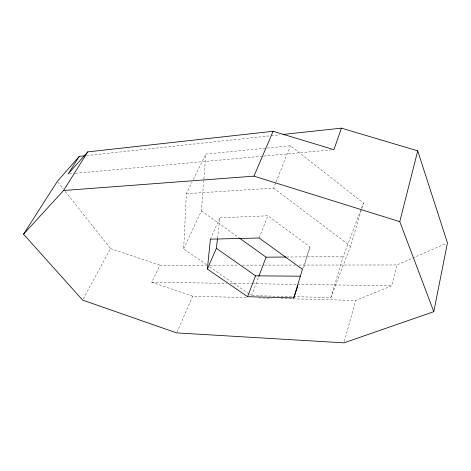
<?xml version="1.0" encoding="UTF-8"?>
<svg xmlns="http://www.w3.org/2000/svg" width="471" height="471" viewBox="0 0 471 471"><rect width="100%" height="100%" fill="white"/><g stroke="black" fill="none" stroke-linecap="round" stroke-linejoin="round"><path stroke-width="0.35" stroke-dasharray="2.35 1.77" d="M206.687 264.708L183.672 248.829L186.357 193.705L192.109 182.006M183.672 248.829L201.388 210.873L203.849 179.551M203.902 178.827L205.851 154.058L290.501 145.78L363.418 203.013L350.571 246.233L330.842 297.566L251.502 295.617L249.689 294.369M217.537 238.149L219.875 217.796L267.905 215.789L309.995 246.869L303.224 269.212M280.793 298.496L355.682 300.463L391.742 285.75L396.835 264.967L446.119 243.483M344.348 341.434L355.682 300.463M330.842 297.566L343.194 256.589L363.418 203.013M302.406 269.282L309.995 246.869M251.502 295.617L258.797 276.395M259.15 238.008L267.905 215.789M186.357 193.705L273.592 188.094L275.776 182.63M276.047 181.947L290.501 145.78M176.961 332.226L192.692 296.177L247.752 297.625M210.396 239.156L219.875 217.796M192.692 296.177L151.756 282.259L159.987 265.208L206.327 265.161M193.387 179.41L205.851 154.058M83.314 298.826L110.52 248.582L65.01 191.214M86.582 155.595L270.595 135.778M271.325 135.701L280.086 134.753M69.614 173.828L74.742 173.357M75.472 173.293L262.906 156.148M263.642 156.084L333.197 149.719M286.651 257.013L343.194 256.589M210.007 265.155L238.691 265.126M242.371 265.126L263.701 265.102M264.437 265.102L295.329 265.073M299.008 265.067L396.835 264.967M151.756 282.259L226.616 283.348M230.284 283.401L251.567 283.713M252.303 283.725L391.742 285.75M258.767 297.913L271.249 298.243M110.52 248.582L159.987 265.208M209.713 266.792L249.082 293.951M201.388 210.873L238.785 237.631M273.592 188.094L350.571 246.233M57.733 182.036L63.191 188.918"/><path stroke-width="0.71" d="M207.381 269.059L210.396 239.156L259.15 238.008L302.406 269.282L293.786 297.89L247.581 296.706L207.381 269.059L216.372 248.323L217.455 238.874M84.391 155.83L79.275 156.378L57.274 181.459L23.55 234.187L82.619 300.115L176.666 332.897L343.96 342.847L433.785 311.69L447.45 242.901L417.718 150.838L341.428 128.153L283.006 134.441M433.785 311.69L399.791 221.658L417.718 150.838M293.786 297.89L297.902 285.685M341.428 128.153L333.933 149.654L273.109 131.279L87.765 151.886L68.148 173.958L79.275 156.378M258.797 276.395L266.086 257.172L285.915 257.019M247.581 296.706L255.57 275.829L300.368 276.189M23.55 234.187L63.567 190.508L253.975 176.148L273.109 131.279M63.567 190.508L87.765 151.886M253.975 176.148L399.791 221.658M216.372 248.323L255.57 275.829M239.374 238.055L266.086 257.172"/></g></svg>
